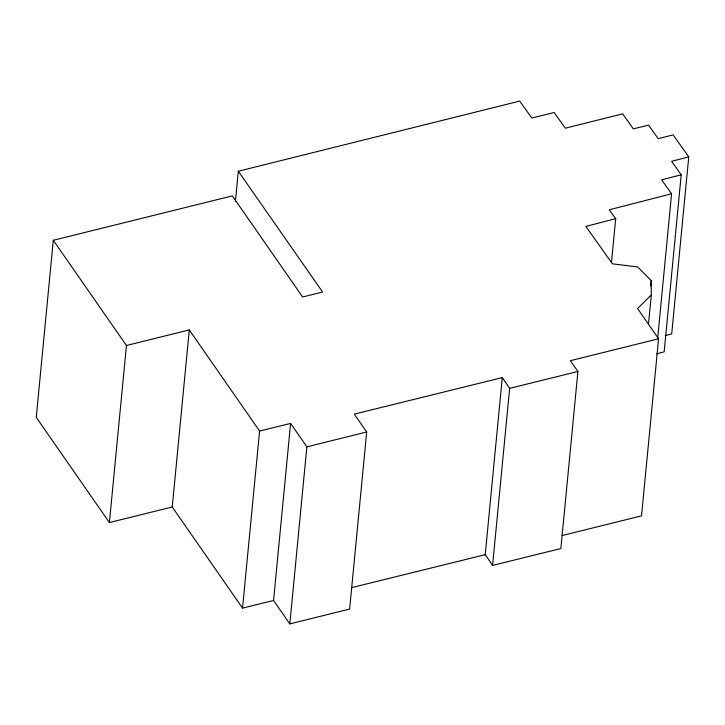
<?xml version="1.0" encoding="UTF-8"?>
<svg xmlns="http://www.w3.org/2000/svg" width="725" height="725" viewBox="0 0 725 725"><rect width="100%" height="100%" fill="white"/><g stroke="black" fill="none" stroke-linecap="round" stroke-linejoin="round"><path stroke-width="1.09" d="M665.278 335.603L671.703 333.953L688.75 156.89L673.099 134.904L658.182 138.656L648.594 125.144L633.297 128.86L622.702 113.852L565.292 128.216L554.19 112.52L531.833 118.03L519.707 101.092L238.317 171.227L322.589 292.003L302.642 297.005L232.344 195.886L53.297 240.283L36.25 417.355L109.403 522.562L172.242 506.993L242.54 608.112L273.552 600.472L289.819 623.908L349.64 609.036L366.687 431.973L354.28 414.12L502.28 377.607L509.639 388.355L492.592 565.418L560.86 548.526L577.916 371.463L570.357 360.688L658.572 338.792L641.525 515.856L562.02 535.585M109.403 522.562L126.449 345.499L53.297 240.283M172.242 506.993L189.288 329.929L126.449 345.499M235.398 201.477L238.317 171.227M242.54 608.112L259.595 431.049L189.288 329.929M273.552 600.472L290.598 423.409L259.595 431.049M289.819 623.908L306.865 446.845L290.598 423.409M492.592 565.418L485.224 554.67L502.28 377.607M611.492 262.368L615.697 218.66L609.281 209.779L671.586 193.774L657.666 338.339M650.669 286.112L651.204 280.512L637.701 266.972L612.435 263.827L585.854 226.427L615.697 218.66M648.503 324.066L651.313 294.93L651.204 280.512M688.75 156.89L671.622 161.294L681.21 174.807L664.163 351.87L656.551 353.836M651.313 294.93L637.61 308.542L658.572 338.792M681.21 174.807L661.644 179.845L671.586 193.774M306.865 446.845L366.687 431.973M509.639 388.355L577.916 371.463M351.48 587.667L485.224 554.67"/></g></svg>
